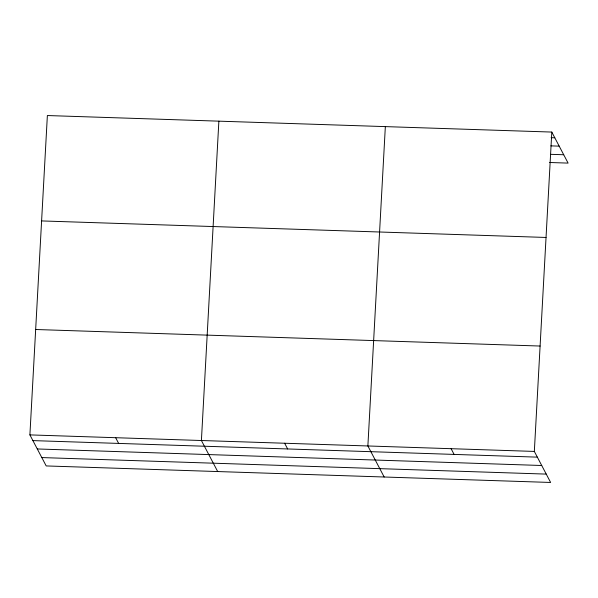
<?xml version="1.0" encoding="UTF-8"?>
<svg xmlns="http://www.w3.org/2000/svg" width="598" height="598" viewBox="0 0 598 598"><rect width="100%" height="100%" fill="white"/><g stroke="black" fill="none" stroke-linecap="round" stroke-linejoin="round"><path stroke-width="0.9" d="M551.805 132.068L534.335 451.423L550.631 482.459L46.196 465.932L29.9 434.895L47.369 115.541L551.805 132.068L568.1 163.105L549.607 162.499M218.875 121.162L201.406 440.517L217.702 471.553M385.344 126.612L367.875 445.966L384.17 477.002M551.109 137.66L554.802 137.787M550.87 145.867L559.19 146.144M550.765 154.329L563.712 154.747M41.606 220.924L546.041 237.458M35.663 329.505L540.106 346.04M29.9 434.895L534.335 451.423M32.897 440.606L537.34 457.141M37.285 448.963L541.728 465.498M41.808 457.575L546.243 474.102M451.109 448.694L454.106 454.413M284.641 443.245L287.638 448.956M115.653 437.706L118.651 443.417"/></g></svg>
